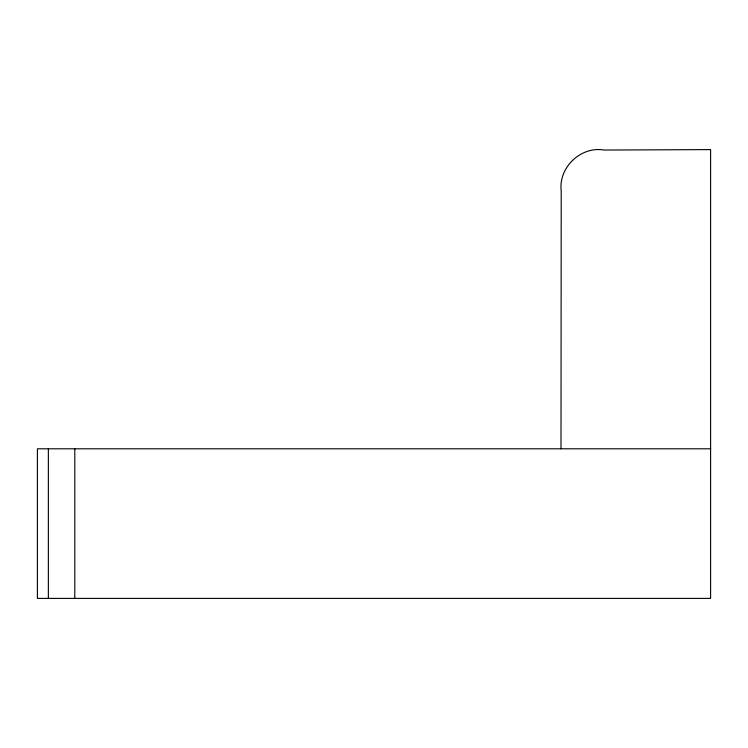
<?xml version="1.0" encoding="UTF-8"?>
<svg xmlns="http://www.w3.org/2000/svg" width="748" height="748" viewBox="0 0 748 748"><rect width="100%" height="100%" fill="white"/><g stroke="black" fill="none" stroke-linecap="round" stroke-linejoin="round"><path stroke-width="1.12" d="M561 448.8L561.215 190.992C558.251 167.477 580.831 145.963 604.169 150.049L710.6 149.6L710.6 598.4L37.4 598.4L37.4 448.8L710.6 448.8M74.8 448.8L74.8 598.4M48.358 448.8L48.358 598.4"/></g></svg>
